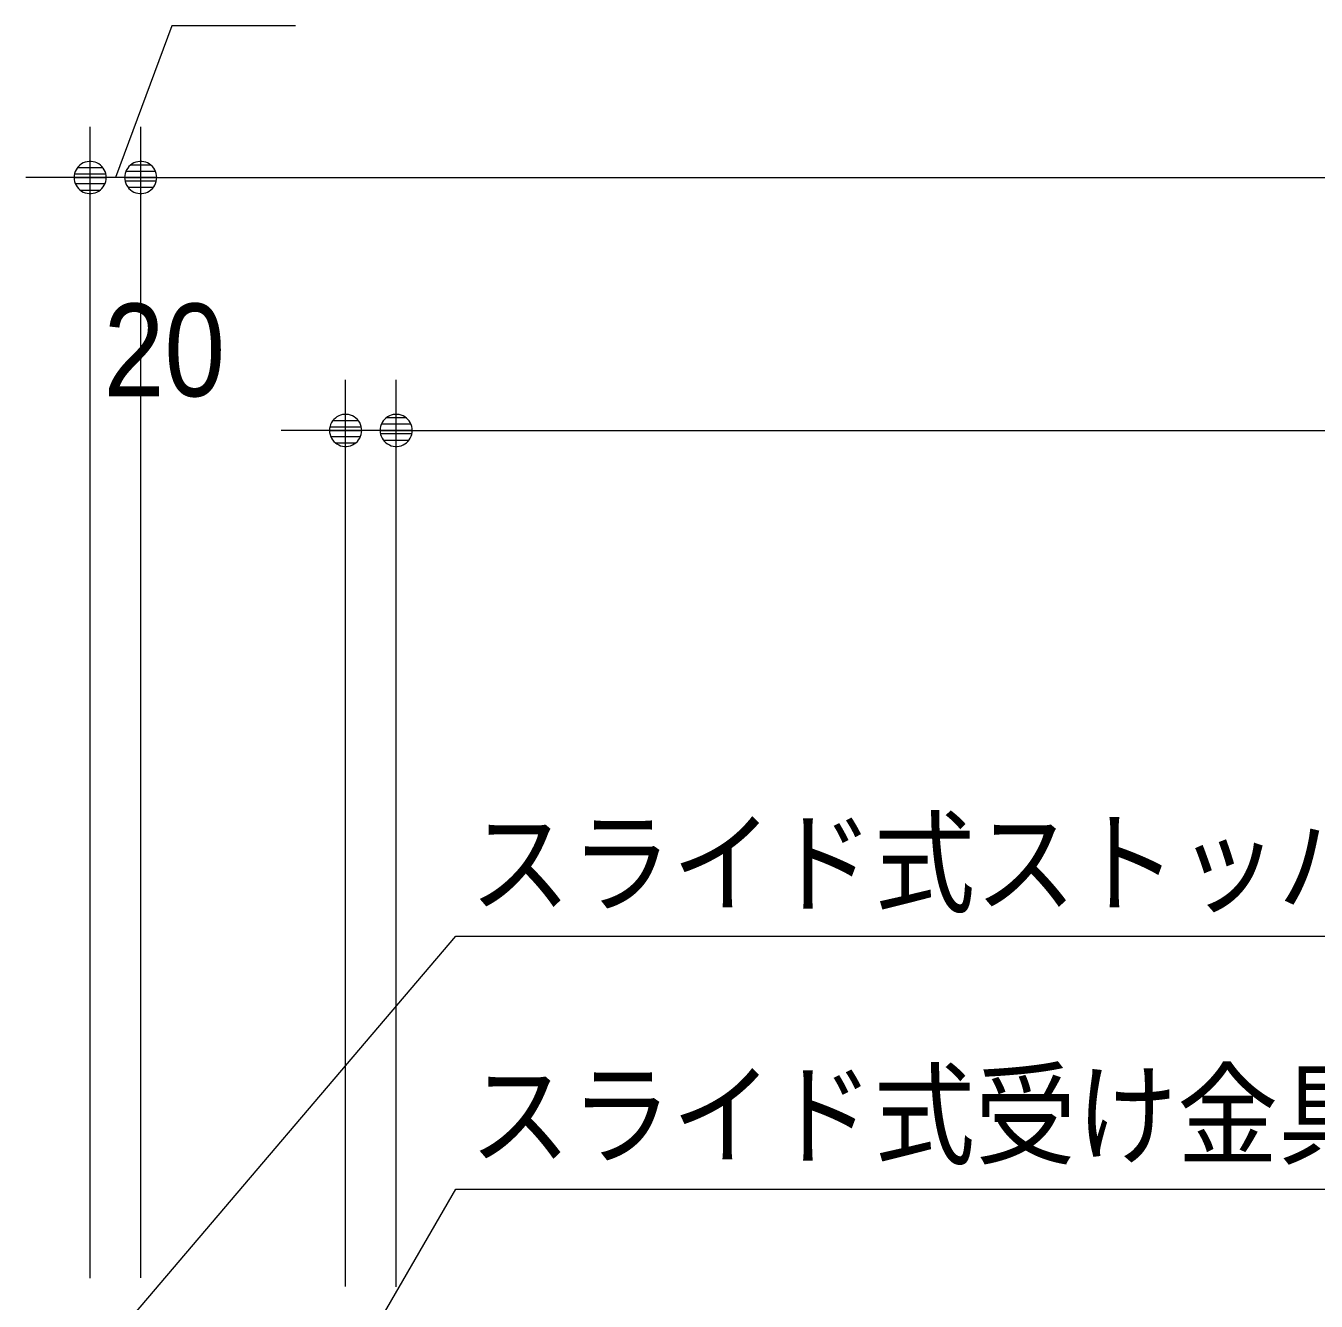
# Model space of a CAD drawing. Units: millimetres, scale not verified. Extents: x -6062 to 6062, y -3045 to 3045.
# Drawn here: x -3235 to -2725, y 356 to 860 of the extents above; entities that cross this region are included whole.
import ezdxf
from ezdxf.enums import TextEntityAlignment as Align

# ---------------------------------------------------------------- set-up
doc = ezdxf.new("R2010")
doc.units = ezdxf.units.MM
doc.header["$LTSCALE"] = 20
for name, color, linetype, lineweight in [('0-0_2寸法-1', 7, 'Continuous', 9), ('0-1_0', 7, 'Continuous', 9), ('0-2_2寸法-2', 7, 'Continuous', 9), ('0-3_2寸法-3', 7, 'Continuous', 9)]:
    doc.layers.add(name, color=color, linetype=linetype, lineweight=lineweight)
doc.styles.add('ＭＳ ゴシック', font='')
doc.styles.add('ＭＳ Ｐゴシック', font='')
doc.styles.get('ＭＳ ゴシック').set_extended_font_data('MS Gothic')
doc.styles.get('ＭＳ Ｐゴシック').set_extended_font_data('MS PGothic')

# ---------------------------------------------------------------- blocks, each defined once
blk = doc.blocks.new('_Dot')
at = {"layer": '0-1_0'}
for p, q in [((-10, 0), (-20, 0)), ((9.78, 2), (-9.78, 2)), ((7.99, 6), (-7.99, 6)), ((9.16, -3.98), (-9.16, -3.98)), ((6, -7.98), (-6, -7.98))]:
    blk.add_line(p, q, dxfattribs=at)
for points in [[(10, 0), (9.92, 1.25), (9.69, 2.49), (9.3, 3.68), (8.76, 4.82), (8.09, 5.88), (7.29, 6.85), (6.37, 7.71), (5.36, 8.44), (4.26, 9.05), (3.09, 9.51), (1.87, 9.82), (0.63, 9.98), (-0.63, 9.98), (-1.87, 9.82), (-3.09, 9.51), (-4.26, 9.05), (-5.36, 8.44), (-6.37, 7.71), (-7.29, 6.85), (-8.09, 5.88), (-8.76, 4.82), (-9.3, 3.68), (-9.69, 2.49), (-9.92, 1.25), (-10, 0), (0, 0)], [(-10, 0), (-9.92, -1.25), (-9.69, -2.49), (-9.3, -3.68), (-8.76, -4.82), (-8.09, -5.88), (-7.29, -6.85), (-6.37, -7.71), (-5.36, -8.44), (-4.26, -9.05), (-3.09, -9.51), (-1.87, -9.82), (-0.63, -9.98), (0.63, -9.98), (1.87, -9.82), (3.09, -9.51), (4.26, -9.05), (5.36, -8.44), (6.37, -7.71), (7.29, -6.85), (8.09, -5.88), (8.76, -4.82), (9.3, -3.68), (9.69, -2.49), (9.92, -1.25), (10, 0), (0, 0)]]:
    blk.add_lwpolyline(points, close=True, dxfattribs=at)

msp = doc.modelspace()

# ---------------------------------------------------------------- linework, layer by layer
at = {"layer": '0-0_2寸法-1'}
for p, q in [((-3189.5, 365.08), (-3189.5, 820)), ((-3176.79, 800), (-882.21, 800)), ((-3088.5, 365.25), (-3088.5, 720)), ((-3075.79, 700), (-882.21, 700))]:
    msp.add_line(p, q, dxfattribs=at)
at = {"layer": '0-2_2寸法-2'}
for p, q in [((-3209.5, 364.68), (-3209.5, 820)), ((-3189.5, 364.88), (-3189.5, 820)), ((-3222.21, 800), (-3234.92, 800)), ((-3189.5, 800), (-3209.5, 800)), ((-3176.79, 800), (-3164.08, 800)), ((-3108.5, 361.47), (-3108.5, 720)), ((-3088.5, 361.27), (-3088.5, 720)), ((-3121.21, 700), (-3133.92, 700)), ((-3088.5, 700), (-3108.5, 700)), ((-3075.79, 700), (-3063.08, 700))]:
    msp.add_line(p, q, dxfattribs=at)
msp.add_lwpolyline([(-3128.3, 860), (-3177.19, 860), (-3199.5, 800)], dxfattribs=at)
at = {"layer": '0-3_2寸法-3'}
for points in [[(-3199.5, 341.8), (-3064.9, 500), (-2448.12, 500)], [(-3098.5, 341.8), (-3064.9, 400), (-2462.97, 400)]]:
    msp.add_lwpolyline(points, dxfattribs=at)

# ---------------------------------------------------------------- block references
at = {"layer": '0-0_2寸法-1', "xscale": 0.6356201, "yscale": 0.6356201, "rotation": 180}
for p in [(-3189.5, 800), (-3088.5, 700)]:
    msp.add_blockref('_Dot', p, dxfattribs=at)
at = {"layer": '0-2_2寸法-2', "xscale": 0.6356201, "yscale": 0.6356201}
for p in [(-3209.5, 800), (-3108.5, 700)]:
    msp.add_blockref('_Dot', p, dxfattribs=at)
at = {"layer": '0-2_2寸法-2', "xscale": 0.6356201, "yscale": 0.6356201, "rotation": 180}
for p in [(-3189.5, 800), (-3088.5, 700)]:
    msp.add_blockref('_Dot', p, dxfattribs=at)

# ---------------------------------------------------------------- texts
at = {"layer": '0-2_2寸法-2', "style": 'ＭＳ Ｐゴシック', "width": 0.9}
msp.add_text('20', height=36.66, dxfattribs=at).set_placement((-3204.14, 702.48), align=Align.BOTTOM_LEFT)
at = {"layer": '0-3_2寸法-3', "style": 'ＭＳ ゴシック', "width": 0.9}
for s, p in [('スライド式ストッパー取付位置', (-3059.46, 502.97)), ('スライド式受け金具取付位置', (-3059.5, 403.34))]:
    msp.add_text(s, height=32.55, dxfattribs=at).set_placement(p, align=Align.BOTTOM_LEFT)

doc.saveas('drawing.dxf')
